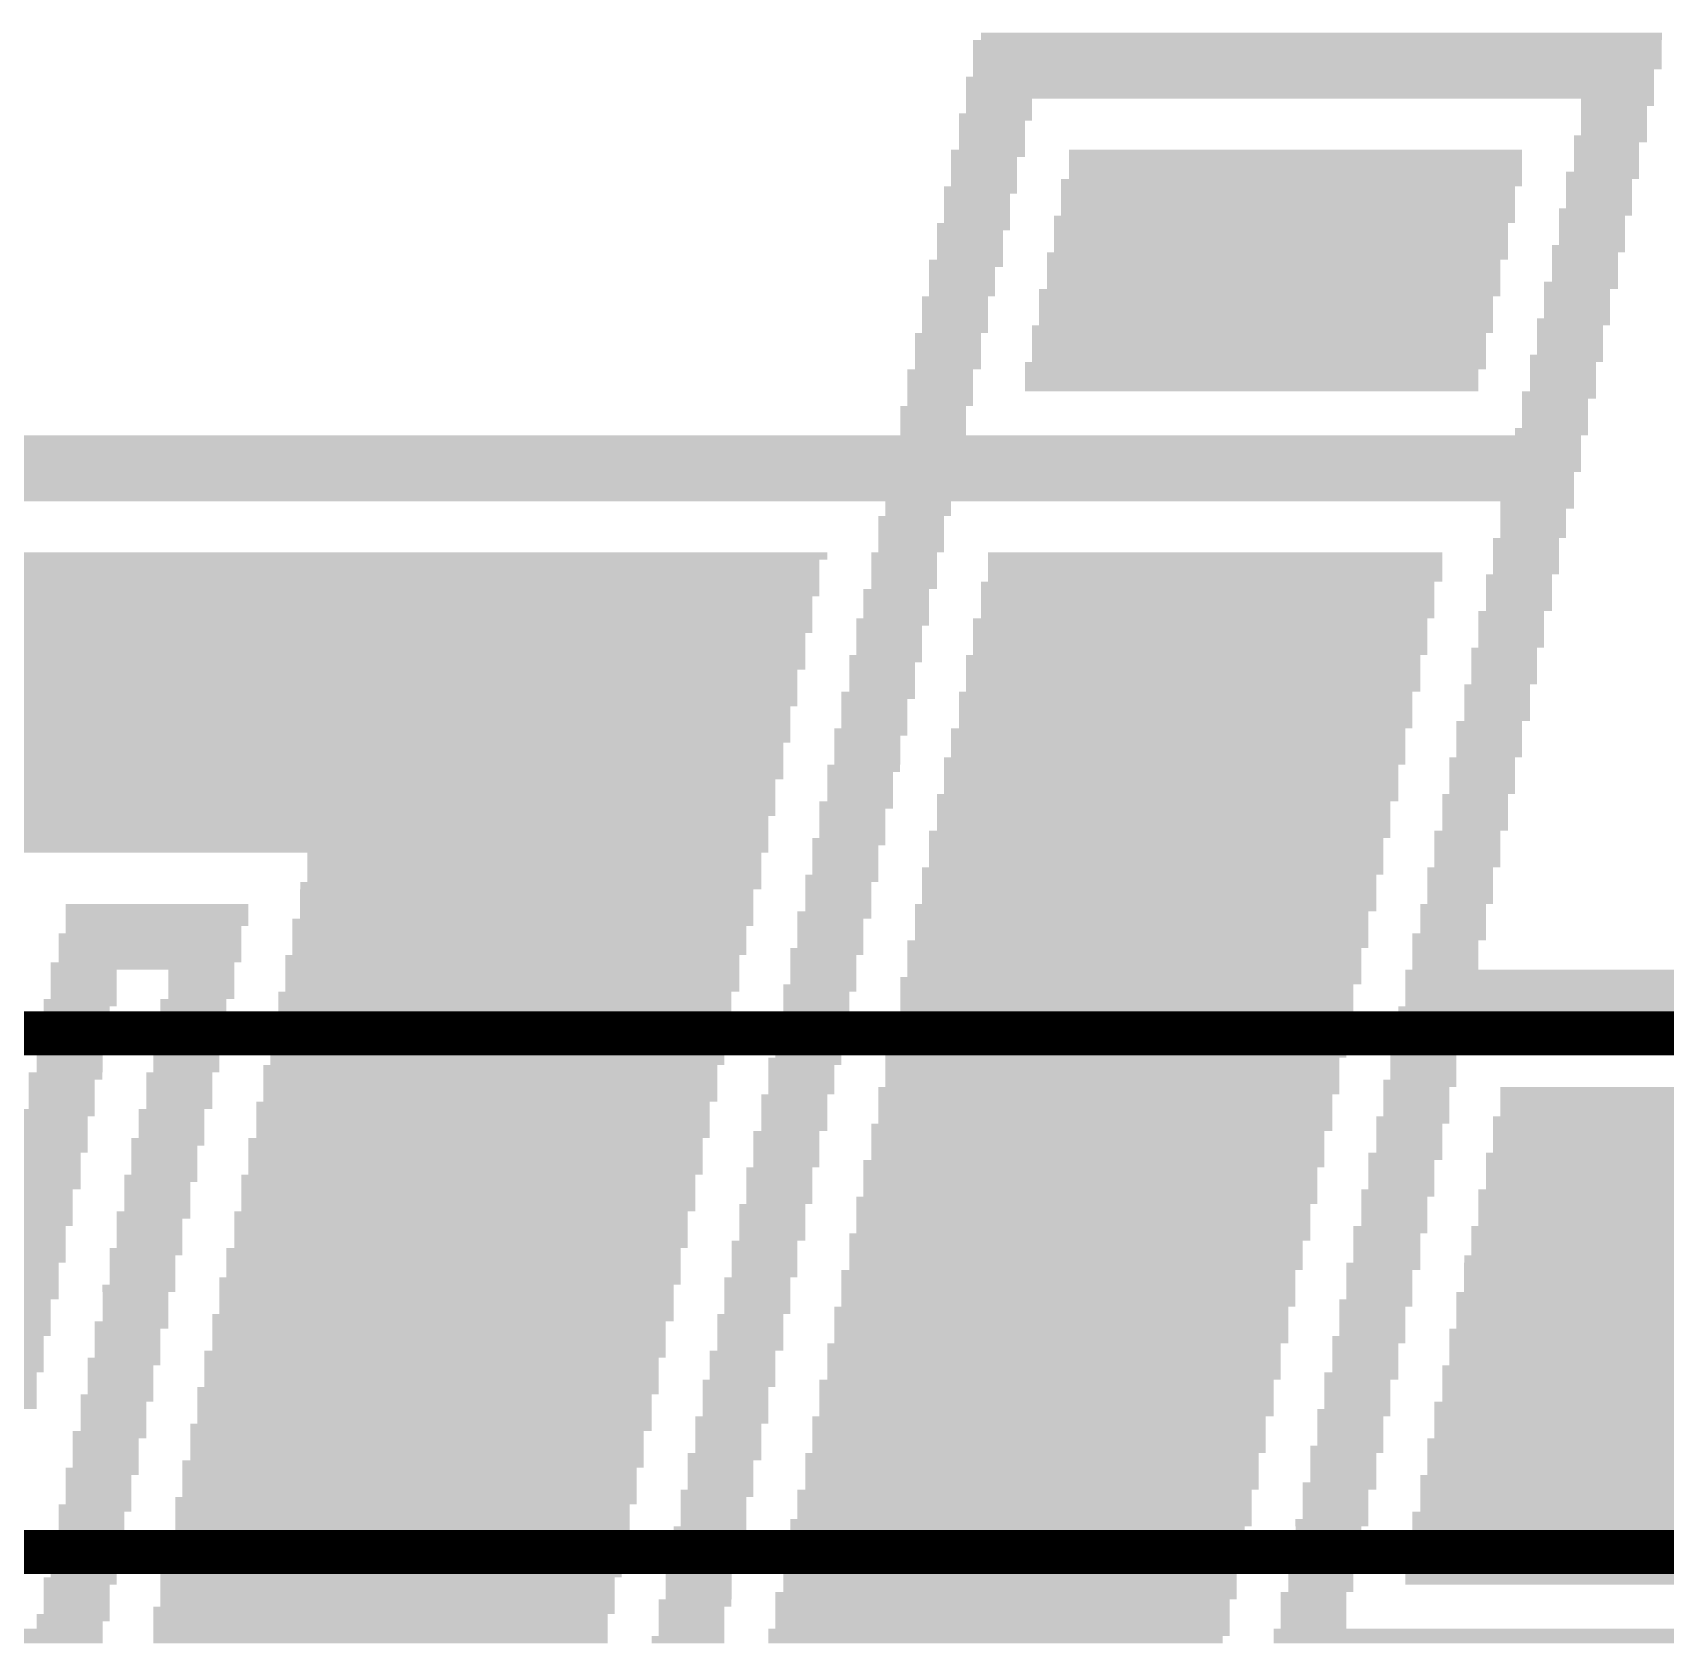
# Model space of a CAD drawing. Extents: x -59 to 59, y -28 to 22.
# Drawn here: x -36.935 to -32.215, y -23.548 to -18.891 of the extents above; entities that cross this region are included whole.
import ezdxf

# ---------------------------------------------------------------- set-up
doc = ezdxf.new("R2010")
doc.units = 0
doc.layers.add('200', color=132, linetype='CONTINUOUS')
doc.layers.add('22', color=6, linetype='CONTINUOUS')

# ---------------------------------------------------------------- blocks, each defined once
blk = doc.blocks.new('RECT')
blk.add_solid([(-0.5, -0.5), (0.5, -0.5), (-0.5, 0.5), (0.5, 0.5)])

msp = doc.modelspace()

# ---------------------------------------------------------------- linework, layer by layer
at = {"layer": '22', "const_width": 0.127}
for points in [[(-45.3975, -21.784), (-18.1975, -21.784)], [(-47.5575, -23.284), (-16.0375, -23.284)]]:
    msp.add_lwpolyline(points, dxfattribs=at)

# ---------------------------------------------------------------- block references
at = {"layer": '200'}
for p, xscale, yscale in [((-33.2207, -18.923), 1.9914, 0.0213), ((-33.2092, -18.9018), 1.9685, 0.0211), ((-33.2207, -18.9442), 1.9914, 0.0211), ((-33.2207, -18.9653), 1.9914, 0.0211), ((-33.2207, -18.9865), 1.9914, 0.0213), ((-33.2422, -19.0288), 1.9888, 0.0211), ((-33.2321, -19.0077), 1.9685, 0.0211), ((-33.2422, -19.05), 1.9888, 0.0213), ((-33.2422, -19.0712), 1.9888, 0.0211), ((-34.1414, -19.0923), 0.1905, 0.0211), ((-34.1414, -19.1135), 0.1905, 0.0213), ((-32.3533, -19.0923), 0.2108, 0.0211), ((-32.3634, -19.1135), 0.1905, 0.0213), ((-34.1516, -19.1347), 0.2108, 0.0211), ((-34.1617, -19.1558), 0.1905, 0.0211), ((-32.3634, -19.1347), 0.1905, 0.0211), ((-32.3634, -19.1558), 0.1905, 0.0211), ((-34.1617, -19.177), 0.1905, 0.0213), ((-34.1617, -19.1982), 0.1905, 0.0211), ((-34.1617, -19.2193), 0.1905, 0.0211), ((-32.3736, -19.1982), 0.2108, 0.0211), ((-32.385, -19.2193), 0.188, 0.0211), ((-32.3634, -19.177), 0.1905, 0.0213), ((-34.1732, -19.2405), 0.2134, 0.0213), ((-34.1846, -19.2617), 0.1905, 0.0211), ((-33.2842, -19.2405), 1.3106, 0.0213), ((-33.2842, -19.2617), 1.3106, 0.0211), ((-32.385, -19.2405), 0.188, 0.0213), ((-32.385, -19.2617), 0.188, 0.0211), ((-34.1846, -19.2828), 0.1905, 0.0211), ((-34.1846, -19.304), 0.1905, 0.0213), ((-33.2842, -19.2828), 1.3106, 0.0211), ((-33.2842, -19.304), 1.3106, 0.0213), ((-32.3964, -19.304), 0.2108, 0.0213), ((-32.385, -19.2828), 0.188, 0.0211), ((-34.1947, -19.3463), 0.2108, 0.0211), ((-34.1846, -19.3252), 0.1905, 0.0211), ((-33.2956, -19.3252), 1.3335, 0.0211), ((-33.3058, -19.3463), 1.3132, 0.0211), ((-32.4066, -19.3252), 0.1905, 0.0211), ((-32.4066, -19.3463), 0.1905, 0.0211), ((-34.2049, -19.3675), 0.1905, 0.0213), ((-34.2049, -19.3887), 0.1905, 0.0211), ((-34.2049, -19.4098), 0.1905, 0.0211), ((-33.3058, -19.3675), 1.3132, 0.0213), ((-33.3058, -19.3887), 1.3132, 0.0211), ((-33.3058, -19.4098), 1.3132, 0.0211), ((-32.4168, -19.4098), 0.2108, 0.0211), ((-32.4066, -19.3675), 0.1905, 0.0213), ((-32.4066, -19.3887), 0.1905, 0.0211), ((-34.2151, -19.4522), 0.2108, 0.0211), ((-34.2049, -19.431), 0.1905, 0.0213), ((-33.3261, -19.4522), 1.3132, 0.0211), ((-33.3159, -19.431), 1.3335, 0.0213), ((-32.4269, -19.431), 0.1905, 0.0213), ((-32.4269, -19.4522), 0.1905, 0.0211), ((-34.2252, -19.4733), 0.1905, 0.0211), ((-34.2252, -19.4945), 0.1905, 0.0213), ((-33.3261, -19.4733), 1.3132, 0.0211), ((-33.3261, -19.4945), 1.3132, 0.0213), ((-32.4269, -19.4733), 0.1905, 0.0211), ((-32.4269, -19.4945), 0.1905, 0.0213), ((-34.2252, -19.5157), 0.1905, 0.0211), ((-34.2252, -19.5368), 0.1905, 0.0211), ((-33.3362, -19.5368), 1.3335, 0.0211), ((-33.3261, -19.5157), 1.3132, 0.0211), ((-32.4371, -19.5157), 0.2108, 0.0211), ((-32.4472, -19.5368), 0.1905, 0.0211), ((-34.2367, -19.558), 0.2134, 0.0213), ((-34.2481, -19.5792), 0.1905, 0.0211), ((-34.2481, -19.6003), 0.1905, 0.0211), ((-33.3477, -19.558), 1.3106, 0.0213), ((-33.3477, -19.5792), 1.3106, 0.0211), ((-33.3477, -19.6003), 1.3106, 0.0211), ((-32.4472, -19.558), 0.1905, 0.0213), ((-32.4472, -19.5792), 0.1905, 0.0211), ((-32.4472, -19.6003), 0.1905, 0.0211), ((-34.2481, -19.6215), 0.1905, 0.0213), ((-34.2481, -19.6427), 0.1905, 0.0211), ((-33.3591, -19.6427), 1.3335, 0.0211), ((-33.3477, -19.6215), 1.3106, 0.0213), ((-32.4587, -19.6215), 0.2134, 0.0213), ((-32.4701, -19.6427), 0.1905, 0.0211), ((-34.2684, -19.6638), 0.1905, 0.0211), ((-34.2684, -19.685), 0.1905, 0.0213), ((-33.3693, -19.6638), 1.3132, 0.0211), ((-33.3693, -19.685), 1.3132, 0.0213), ((-32.4701, -19.6638), 0.1905, 0.0211), ((-32.4701, -19.685), 0.1905, 0.0213), ((-34.2684, -19.7062), 0.1905, 0.0211), ((-34.2684, -19.7273), 0.1905, 0.0211), ((-33.3693, -19.7062), 1.3132, 0.0211), ((-33.3693, -19.7273), 1.3132, 0.0211), ((-32.4802, -19.7273), 0.2108, 0.0211), ((-32.4701, -19.7062), 0.1905, 0.0211), ((-34.2887, -19.7697), 0.1905, 0.0211), ((-34.2684, -19.7485), 0.1905, 0.0213), ((-33.3896, -19.7697), 1.3132, 0.0211), ((-33.3794, -19.7485), 1.3335, 0.0213), ((-32.4904, -19.7485), 0.1905, 0.0213), ((-32.4904, -19.7697), 0.1905, 0.0211), ((-34.2887, -19.7908), 0.1905, 0.0211), ((-34.2887, -19.812), 0.1905, 0.0213), ((-34.2887, -19.8332), 0.1905, 0.0211), ((-33.3896, -19.7908), 1.3132, 0.0211), ((-33.3896, -19.812), 1.3132, 0.0213), ((-33.3896, -19.8332), 1.3132, 0.0211), ((-32.5006, -19.8332), 0.2108, 0.0211), ((-32.4904, -19.7908), 0.1905, 0.0211), ((-32.4904, -19.812), 0.1905, 0.0213), ((-34.3116, -19.8755), 0.1905, 0.0213), ((-34.2887, -19.8543), 0.1905, 0.0211), ((-33.3997, -19.8543), 1.3335, 0.0211), ((-33.4112, -19.8755), 1.3106, 0.0213), ((-32.5107, -19.8543), 0.1905, 0.0211), ((-32.5107, -19.8755), 0.1905, 0.0213), ((-34.3116, -19.8967), 0.1905, 0.0211), ((-34.3116, -19.9178), 0.1905, 0.0211), ((-33.4112, -19.8967), 1.3106, 0.0211), ((-33.4112, -19.9178), 1.3106, 0.0211), ((-32.5107, -19.8967), 0.1905, 0.0211), ((-32.5107, -19.9178), 0.1905, 0.0211), ((-34.3116, -19.939), 0.1905, 0.0213), ((-34.3116, -19.9602), 0.1905, 0.0211), ((-32.5222, -19.939), 0.2134, 0.0213), ((-32.5336, -19.9602), 0.1905, 0.0211), ((-34.3319, -19.9813), 0.1905, 0.0211), ((-34.3319, -20.0025), 0.1905, 0.0213), ((-34.3319, -20.0237), 0.1905, 0.0211), ((-32.5336, -19.9813), 0.1905, 0.0211), ((-32.5336, -20.0025), 0.1905, 0.0213), ((-32.5336, -20.0237), 0.1905, 0.0211), ((-35.0088, -20.066), 5.1003, 0.0213), ((-34.3319, -20.0448), 0.1905, 0.0211), ((-32.5438, -20.0448), 0.2108, 0.0211), ((-35.1257, -20.1083), 5.334, 0.0211), ((-35.0838, -20.0872), 5.2502, 0.0211), ((-35.179, -20.1507), 5.4407, 0.0211), ((-35.1574, -20.1295), 5.3975, 0.0213), ((-35.2527, -20.2142), 5.5474, 0.0211), ((-35.2311, -20.193), 5.5042, 0.0213), ((-35.2095, -20.1718), 5.461, 0.0211), ((-35.2628, -20.2353), 5.5677, 0.0211), ((-34.3751, -20.2565), 0.1905, 0.0213), ((-32.5857, -20.2565), 0.2134, 0.0213), ((-34.3954, -20.2988), 0.1905, 0.0211), ((-34.3751, -20.2777), 0.1905, 0.0211), ((-32.5971, -20.2777), 0.1905, 0.0211), ((-32.5971, -20.2988), 0.1905, 0.0211), ((-34.3954, -20.32), 0.1905, 0.0213), ((-34.3954, -20.3412), 0.1905, 0.0211), ((-32.5971, -20.32), 0.1905, 0.0213), ((-32.5971, -20.3412), 0.1905, 0.0211), ((-34.3954, -20.3623), 0.1905, 0.0211), ((-34.3954, -20.3835), 0.1905, 0.0213), ((-32.6174, -20.3623), 0.1905, 0.0211), ((-32.6174, -20.3835), 0.1905, 0.0213), ((-36.2052, -20.447), 3.0886, 0.0213), ((-36.1848, -20.4258), 3.048, 0.0211), ((-36.1302, -20.4047), 2.9845, 0.0211), ((-34.4157, -20.4047), 0.1905, 0.0211), ((-34.4157, -20.4258), 0.1905, 0.0211), ((-34.4157, -20.447), 0.1905, 0.0213), ((-33.5166, -20.4047), 1.3132, 0.0211), ((-33.5166, -20.4258), 1.3132, 0.0211), ((-33.5166, -20.447), 1.3132, 0.0213), ((-32.6174, -20.4047), 0.1905, 0.0211), ((-32.6174, -20.4258), 0.1905, 0.0211), ((-32.6174, -20.447), 0.1905, 0.0213), ((-36.2483, -20.4893), 3.175, 0.0211), ((-36.2268, -20.4682), 3.1318, 0.0211), ((-34.4157, -20.4682), 0.1905, 0.0211), ((-34.4157, -20.4893), 0.1905, 0.0211), ((-33.5382, -20.4893), 1.3106, 0.0211), ((-33.5166, -20.4682), 1.3132, 0.0211), ((-32.6377, -20.4682), 0.1905, 0.0211), ((-32.6377, -20.4893), 0.1905, 0.0211), ((-36.2903, -20.5317), 3.2182, 0.0211), ((-36.2687, -20.5105), 3.2156, 0.0213), ((-34.4386, -20.5105), 0.1905, 0.0213), ((-34.4386, -20.5317), 0.1905, 0.0211), ((-33.5382, -20.5105), 1.3106, 0.0213), ((-33.5382, -20.5317), 1.3106, 0.0211), ((-32.6377, -20.5105), 0.1905, 0.0213), ((-32.6377, -20.5317), 0.1905, 0.0211), ((-36.322, -20.574), 3.2817, 0.0213), ((-36.3106, -20.5528), 3.2588, 0.0211), ((-34.4386, -20.5528), 0.1905, 0.0211), ((-34.4386, -20.574), 0.1905, 0.0213), ((-33.5382, -20.5528), 1.3106, 0.0211), ((-33.5382, -20.574), 1.3106, 0.0213), ((-32.6606, -20.574), 0.1905, 0.0213), ((-32.6377, -20.5528), 0.1905, 0.0211), ((-36.3639, -20.6375), 3.3249, 0.0213), ((-36.3423, -20.6163), 3.3223, 0.0211), ((-36.3322, -20.5952), 3.302, 0.0211), ((-34.4488, -20.5952), 0.2108, 0.0211), ((-34.4589, -20.6163), 0.1905, 0.0211), ((-34.4589, -20.6375), 0.1905, 0.0213), ((-33.5598, -20.5952), 1.3132, 0.0211), ((-33.5598, -20.6163), 1.3132, 0.0211), ((-33.5598, -20.6375), 1.3132, 0.0213), ((-32.6606, -20.5952), 0.1905, 0.0211), ((-32.6606, -20.6163), 0.1905, 0.0211), ((-32.6606, -20.6375), 0.1905, 0.0213), ((-36.3842, -20.6798), 3.3655, 0.0211), ((-36.3741, -20.6587), 3.3452, 0.0211), ((-34.4589, -20.6587), 0.1905, 0.0211), ((-34.4589, -20.6798), 0.1905, 0.0211), ((-33.5598, -20.6587), 1.3132, 0.0211), ((-33.5598, -20.6798), 1.3132, 0.0211), ((-32.6809, -20.6798), 0.1905, 0.0211), ((-32.6606, -20.6587), 0.1905, 0.0211), ((-36.3957, -20.7222), 3.3884, 0.0211), ((-36.3842, -20.701), 3.3655, 0.0213), ((-34.4691, -20.701), 0.2108, 0.0213), ((-34.4792, -20.7222), 0.1905, 0.0211), ((-33.5801, -20.701), 1.3132, 0.0213), ((-33.5801, -20.7222), 1.3132, 0.0211), ((-32.6809, -20.701), 0.1905, 0.0213), ((-32.6809, -20.7222), 0.1905, 0.0211), ((-36.4173, -20.7433), 3.3858, 0.0211), ((-36.4173, -20.7645), 3.3858, 0.0213), ((-34.4792, -20.7433), 0.1905, 0.0211), ((-34.4792, -20.7645), 0.1905, 0.0213), ((-33.5801, -20.7433), 1.3132, 0.0211), ((-33.5801, -20.7645), 1.3132, 0.0213), ((-32.6809, -20.7433), 0.1905, 0.0211), ((-32.6809, -20.7645), 0.1905, 0.0213), ((-36.4388, -20.8068), 3.429, 0.0211), ((-36.4388, -20.828), 3.429, 0.0213), ((-36.4274, -20.7857), 3.4061, 0.0211), ((-34.4907, -20.8068), 0.2134, 0.0211), ((-34.5021, -20.828), 0.1905, 0.0213), ((-34.4792, -20.7857), 0.1905, 0.0211), ((-33.6017, -20.8068), 1.3106, 0.0211), ((-33.6017, -20.828), 1.3106, 0.0213), ((-33.5801, -20.7857), 1.3132, 0.0211), ((-32.7012, -20.7857), 0.1905, 0.0211), ((-32.7012, -20.8068), 0.1905, 0.0211), ((-32.7012, -20.828), 0.1905, 0.0213), ((-36.4592, -20.8492), 3.429, 0.0211), ((-36.4592, -20.8703), 3.429, 0.0211), ((-34.5021, -20.8492), 0.1905, 0.0211), ((-34.5021, -20.8703), 0.1905, 0.0211), ((-33.6017, -20.8492), 1.3106, 0.0211), ((-33.6017, -20.8703), 1.3106, 0.0211), ((-32.7012, -20.8492), 0.1905, 0.0211), ((-32.7012, -20.8703), 0.1905, 0.0211), ((-36.4693, -20.9127), 3.4493, 0.0211), ((-36.4592, -20.8915), 3.429, 0.0213), ((-34.5123, -20.9127), 0.2108, 0.0211), ((-34.5021, -20.8915), 0.1905, 0.0213), ((-33.6232, -20.9127), 1.3132, 0.0211), ((-33.6017, -20.8915), 1.3106, 0.0213), ((-32.7241, -20.8915), 0.1905, 0.0213), ((-32.7241, -20.9127), 0.1905, 0.0211), ((-36.4795, -20.955), 3.429, 0.0213), ((-36.4693, -20.9338), 3.4493, 0.0211), ((-34.5224, -20.9338), 0.1905, 0.0211), ((-34.5224, -20.955), 0.1905, 0.0213), ((-33.6232, -20.9338), 1.3132, 0.0211), ((-33.6232, -20.955), 1.3132, 0.0213), ((-32.7241, -20.9338), 0.1905, 0.0211), ((-32.7241, -20.955), 0.1905, 0.0213), ((-36.4909, -20.9762), 3.4519, 0.0211), ((-36.4909, -20.9973), 3.4519, 0.0211), ((-34.5224, -20.9762), 0.1905, 0.0211), ((-34.5224, -20.9973), 0.1905, 0.0211), ((-33.6334, -20.9973), 1.3335, 0.0211), ((-33.6232, -20.9762), 1.3132, 0.0211), ((-32.7444, -20.9973), 0.1905, 0.0211), ((-32.7241, -20.9762), 0.1905, 0.0211), ((-36.4909, -21.0185), 3.4519, 0.0213), ((-36.4909, -21.0397), 3.4519, 0.0211), ((-36.5023, -21.0608), 3.429, 0.0211), ((-34.5326, -21.0185), 0.2108, 0.0213), ((-34.5427, -21.0397), 0.1905, 0.0211), ((-34.5427, -21.0608), 0.1905, 0.0211), ((-33.6436, -21.0185), 1.3132, 0.0213), ((-33.6436, -21.0397), 1.3132, 0.0211), ((-33.6436, -21.0608), 1.3132, 0.0211), ((-32.7444, -21.0185), 0.1905, 0.0213), ((-32.7444, -21.0397), 0.1905, 0.0211), ((-32.7444, -21.0608), 0.1905, 0.0211), ((-36.5125, -21.082), 3.4493, 0.0213), ((-36.5125, -21.1032), 3.4493, 0.0211), ((-34.5427, -21.082), 0.1905, 0.0213), ((-34.5427, -21.1032), 0.1905, 0.0211), ((-33.6537, -21.1032), 1.3335, 0.0211), ((-33.6436, -21.082), 1.3132, 0.0213), ((-32.7647, -21.1032), 0.1905, 0.0211), ((-32.7444, -21.082), 0.1905, 0.0213), ((-36.5125, -21.1243), 3.4493, 0.0211), ((-36.5125, -21.1455), 3.4493, 0.0213), ((-34.5542, -21.1243), 0.2134, 0.0211), ((-34.5656, -21.1455), 0.1905, 0.0213), ((-33.6652, -21.1243), 1.3106, 0.0211), ((-33.6652, -21.1455), 1.3106, 0.0213), ((-32.7647, -21.1243), 0.1905, 0.0211), ((-32.7647, -21.1455), 0.1905, 0.0213), ((-36.5328, -21.1878), 3.4493, 0.0211), ((-36.5227, -21.1667), 3.429, 0.0211), ((-34.5656, -21.1667), 0.1905, 0.0211), ((-34.5656, -21.1878), 0.1905, 0.0211), ((-33.6652, -21.1667), 1.3106, 0.0211), ((-33.6652, -21.1878), 1.3106, 0.0211), ((-32.7647, -21.1667), 0.1905, 0.0211), ((-32.7647, -21.1878), 0.1905, 0.0211), ((-36.5328, -21.209), 3.4493, 0.0213), ((-36.5328, -21.2302), 3.4493, 0.0211), ((-36.5328, -21.2513), 3.4493, 0.0211), ((-34.5859, -21.2513), 0.1905, 0.0211), ((-34.5757, -21.2302), 0.2108, 0.0211), ((-34.5656, -21.209), 0.1905, 0.0213), ((-33.6766, -21.209), 1.3335, 0.0213), ((-33.6868, -21.2302), 1.3132, 0.0211), ((-33.6868, -21.2513), 1.3132, 0.0211), ((-32.7876, -21.209), 0.1905, 0.0213), ((-32.7876, -21.2302), 0.1905, 0.0211), ((-32.7876, -21.2513), 0.1905, 0.0211), ((-35.4851, -21.2725), 1.3132, 0.0213), ((-35.4851, -21.2937), 1.3132, 0.0211), ((-34.5859, -21.2725), 0.1905, 0.0213), ((-34.5859, -21.2937), 0.1905, 0.0211), ((-33.6868, -21.2725), 1.3132, 0.0213), ((-33.6868, -21.2937), 1.3132, 0.0211), ((-32.7876, -21.2725), 0.1905, 0.0213), ((-32.7876, -21.2937), 0.1905, 0.0211), ((-35.4851, -21.3148), 1.3132, 0.0211), ((-35.4851, -21.336), 1.3132, 0.0213), ((-34.5961, -21.336), 0.2108, 0.0213), ((-34.5859, -21.3148), 0.1905, 0.0211), ((-33.7071, -21.336), 1.3132, 0.0213), ((-33.6969, -21.3148), 1.3335, 0.0211), ((-32.8079, -21.3148), 0.1905, 0.0211), ((-32.8079, -21.336), 0.1905, 0.0213), ((-35.5067, -21.3783), 1.3106, 0.0211), ((-35.4952, -21.3572), 1.3335, 0.0211), ((-34.6062, -21.3572), 0.1905, 0.0211), ((-34.6062, -21.3783), 0.1905, 0.0211), ((-33.7071, -21.3572), 1.3132, 0.0211), ((-33.7071, -21.3783), 1.3132, 0.0211), ((-32.8079, -21.3572), 0.1905, 0.0211), ((-32.8079, -21.3783), 0.1905, 0.0211), ((-36.576, -21.4207), 0.5283, 0.0211), ((-36.576, -21.4418), 0.5283, 0.0211), ((-35.5067, -21.3995), 1.3106, 0.0213), ((-35.5067, -21.4207), 1.3106, 0.0211), ((-35.5067, -21.4418), 1.3106, 0.0211), ((-34.6177, -21.4418), 0.2134, 0.0211), ((-34.6062, -21.3995), 0.1905, 0.0213), ((-34.6062, -21.4207), 0.1905, 0.0211), ((-33.7287, -21.4418), 1.3106, 0.0211), ((-33.7172, -21.4207), 1.3335, 0.0211), ((-33.7071, -21.3995), 1.3132, 0.0213), ((-32.8282, -21.4207), 0.1905, 0.0211), ((-32.8282, -21.4418), 0.1905, 0.0211), ((-32.8079, -21.3995), 0.1905, 0.0213), ((-36.576, -21.463), 0.5283, 0.0213), ((-36.5862, -21.4842), 0.508, 0.0211), ((-35.5181, -21.463), 1.3335, 0.0213), ((-35.5282, -21.4842), 1.3132, 0.0211), ((-34.6291, -21.463), 0.1905, 0.0213), ((-34.6291, -21.4842), 0.1905, 0.0211), ((-33.7287, -21.463), 1.3106, 0.0213), ((-33.7287, -21.4842), 1.3106, 0.0211), ((-32.8282, -21.463), 0.1905, 0.0213), ((-32.8282, -21.4842), 0.1905, 0.0211), ((-36.5963, -21.5053), 0.5283, 0.0211), ((-36.5963, -21.5265), 0.5283, 0.0213), ((-35.5282, -21.5053), 1.3132, 0.0211), ((-35.5282, -21.5265), 1.3132, 0.0213), ((-34.6291, -21.5053), 0.1905, 0.0211), ((-34.6291, -21.5265), 0.1905, 0.0213), ((-33.7401, -21.5265), 1.3335, 0.0213), ((-33.7287, -21.5053), 1.3106, 0.0211), ((-32.8397, -21.5053), 0.2134, 0.0211), ((-32.8511, -21.5265), 0.1905, 0.0213), ((-36.5963, -21.5477), 0.5283, 0.0211), ((-36.5963, -21.5688), 0.5283, 0.0211), ((-35.5486, -21.5688), 1.3132, 0.0211), ((-35.5282, -21.5477), 1.3132, 0.0211), ((-34.6393, -21.5477), 0.2108, 0.0211), ((-34.6494, -21.5688), 0.1905, 0.0211), ((-33.7503, -21.5477), 1.3132, 0.0211), ((-33.7503, -21.5688), 1.3132, 0.0211), ((-32.8511, -21.5477), 0.1905, 0.0211), ((-32.8511, -21.5688), 0.1905, 0.0211), ((-36.6179, -21.59), 0.5309, 0.0213), ((-36.7881, -21.6112), 0.1905, 0.0211), ((-36.4477, -21.6112), 0.1905, 0.0211), ((-35.5486, -21.59), 1.3132, 0.0213), ((-35.5486, -21.6112), 1.3132, 0.0211), ((-34.6494, -21.59), 0.1905, 0.0213), ((-34.6494, -21.6112), 0.1905, 0.0211), ((-33.7503, -21.59), 1.3132, 0.0213), ((-33.7503, -21.6112), 1.3132, 0.0211), ((-31.9723, -21.6112), 1.9888, 0.0211), ((-32.8511, -21.59), 0.1905, 0.0213), ((-36.7881, -21.6323), 0.1905, 0.0211), ((-36.7881, -21.6535), 0.1905, 0.0213), ((-36.7881, -21.6747), 0.1905, 0.0211), ((-36.4477, -21.6323), 0.1905, 0.0211), ((-36.4477, -21.6535), 0.1905, 0.0213), ((-36.4477, -21.6747), 0.1905, 0.0211), ((-35.5702, -21.6747), 1.3106, 0.0211), ((-35.5486, -21.6323), 1.3132, 0.0211), ((-35.5486, -21.6535), 1.3132, 0.0213), ((-34.6596, -21.6535), 0.2108, 0.0213), ((-34.6697, -21.6747), 0.1905, 0.0211), ((-34.6494, -21.6323), 0.1905, 0.0211), ((-33.7604, -21.6323), 1.3335, 0.0211), ((-33.7718, -21.6535), 1.3106, 0.0213), ((-33.7718, -21.6747), 1.3106, 0.0211), ((-31.9723, -21.6323), 1.9888, 0.0211), ((-31.9723, -21.6535), 1.9888, 0.0213), ((-31.9723, -21.6747), 1.9888, 0.0211), ((-36.7983, -21.6958), 0.2108, 0.0211), ((-36.8084, -21.717), 0.1905, 0.0213), ((-36.4706, -21.6958), 0.1905, 0.0211), ((-36.4706, -21.717), 0.1905, 0.0213), ((-35.5702, -21.6958), 1.3106, 0.0211), ((-35.5702, -21.717), 1.3106, 0.0213), ((-34.6697, -21.6958), 0.1905, 0.0211), ((-34.6697, -21.717), 0.1905, 0.0213), ((-33.7718, -21.6958), 1.3106, 0.0211), ((-33.7718, -21.717), 1.3106, 0.0213), ((-31.9926, -21.717), 1.9888, 0.0213), ((-31.9723, -21.6958), 1.9888, 0.0211), ((-36.8084, -21.7382), 0.1905, 0.0211), ((-36.8084, -21.7593), 0.1905, 0.0211), ((-36.4706, -21.7382), 0.1905, 0.0211), ((-36.4706, -21.7593), 0.1905, 0.0211), ((-35.5702, -21.7382), 1.3106, 0.0211), ((-35.5702, -21.7593), 1.3106, 0.0211), ((-34.6812, -21.7593), 0.2134, 0.0211), ((-34.6697, -21.7382), 0.1905, 0.0211), ((-33.782, -21.7382), 1.331, 0.0211), ((-33.7922, -21.7593), 1.3106, 0.0211), ((-31.9926, -21.7382), 1.9888, 0.0211), ((-31.9926, -21.7593), 1.9888, 0.0211), ((-36.8186, -21.8017), 0.2108, 0.0211), ((-36.8084, -21.7805), 0.1905, 0.0213), ((-36.4909, -21.8017), 0.1905, 0.0211), ((-36.4706, -21.7805), 0.1905, 0.0213), ((-35.5918, -21.7805), 1.3132, 0.0213), ((-35.5918, -21.8017), 1.3132, 0.0211), ((-34.6926, -21.7805), 0.1905, 0.0213), ((-34.6926, -21.8017), 0.1905, 0.0211), ((-33.7922, -21.7805), 1.3106, 0.0213), ((-33.7922, -21.8017), 1.3106, 0.0211), ((-31.9926, -21.7805), 1.9888, 0.0213), ((-32.8917, -21.8017), 0.1905, 0.0211), ((-36.8287, -21.8228), 0.1905, 0.0211), ((-36.8287, -21.844), 0.1905, 0.0213), ((-36.8287, -21.8652), 0.1905, 0.0211), ((-36.4909, -21.8228), 0.1905, 0.0211), ((-36.4909, -21.844), 0.1905, 0.0213), ((-36.4909, -21.8652), 0.1905, 0.0211), ((-35.5918, -21.8228), 1.3132, 0.0211), ((-35.5918, -21.844), 1.3132, 0.0213), ((-35.5918, -21.8652), 1.3132, 0.0211), ((-34.7028, -21.8652), 0.2108, 0.0211), ((-34.6926, -21.8228), 0.1905, 0.0211), ((-34.6926, -21.844), 0.1905, 0.0213), ((-33.8036, -21.844), 1.3335, 0.0213), ((-33.8137, -21.8652), 1.3132, 0.0211), ((-33.7922, -21.8228), 1.3106, 0.0211), ((-32.9032, -21.8228), 0.2134, 0.0211), ((-32.9146, -21.844), 0.1905, 0.0213), ((-32.9146, -21.8652), 0.1905, 0.0211), ((-36.8402, -21.9075), 0.2134, 0.0213), ((-36.8287, -21.8863), 0.1905, 0.0211), ((-36.5112, -21.9075), 0.1905, 0.0213), ((-36.4909, -21.8863), 0.1905, 0.0211), ((-35.6121, -21.8863), 1.3132, 0.0211), ((-35.6121, -21.9075), 1.3132, 0.0213), ((-34.7129, -21.8863), 0.1905, 0.0211), ((-34.7129, -21.9075), 0.1905, 0.0213), ((-33.8137, -21.8863), 1.3132, 0.0211), ((-33.8137, -21.9075), 1.3132, 0.0213), ((-32.9146, -21.8863), 0.1905, 0.0211), ((-32.9146, -21.9075), 0.1905, 0.0213), ((-36.8516, -21.9287), 0.1905, 0.0211), ((-36.8516, -21.9498), 0.1905, 0.0211), ((-36.5112, -21.9287), 0.1905, 0.0211), ((-36.5112, -21.9498), 0.1905, 0.0211), ((-35.6121, -21.9287), 1.3132, 0.0211), ((-35.6121, -21.9498), 1.3132, 0.0211), ((-34.7129, -21.9287), 0.1905, 0.0211), ((-34.7129, -21.9498), 0.1905, 0.0211), ((-33.8239, -21.9498), 1.3335, 0.0211), ((-33.8137, -21.9287), 1.3132, 0.0211), ((-32.9248, -21.9287), 0.2108, 0.0211), ((-32.9349, -21.9498), 0.1905, 0.0211), ((-32.0358, -21.9498), 1.3132, 0.0211), ((-36.8516, -21.971), 0.1905, 0.0213), ((-36.8516, -21.9922), 0.1905, 0.0211), ((-36.5112, -21.971), 0.1905, 0.0213), ((-36.5112, -21.9922), 0.1905, 0.0211), ((-35.6337, -21.9922), 1.3106, 0.0211), ((-35.6121, -21.971), 1.3132, 0.0213), ((-34.7332, -21.971), 0.1905, 0.0213), ((-34.7332, -21.9922), 0.1905, 0.0211), ((-33.8341, -21.971), 1.3132, 0.0213), ((-33.8341, -21.9922), 1.3132, 0.0211), ((-32.9349, -21.971), 0.1905, 0.0213), ((-32.9349, -21.9922), 0.1905, 0.0211), ((-32.0358, -21.971), 1.3132, 0.0213), ((-32.0358, -21.9922), 1.3132, 0.0211), ((-36.8618, -22.0133), 0.2108, 0.0211), ((-36.8719, -22.0345), 0.1905, 0.0213), ((-36.8719, -22.0557), 0.1905, 0.0211), ((-36.5341, -22.0133), 0.1905, 0.0211), ((-36.5341, -22.0345), 0.1905, 0.0213), ((-36.5341, -22.0557), 0.1905, 0.0211), ((-35.6337, -22.0133), 1.3106, 0.0211), ((-35.6337, -22.0345), 1.3106, 0.0213), ((-35.6337, -22.0557), 1.3106, 0.0211), ((-34.7332, -22.0133), 0.1905, 0.0211), ((-34.7332, -22.0345), 0.1905, 0.0213), ((-34.7332, -22.0557), 0.1905, 0.0211), ((-33.8442, -22.0557), 1.3335, 0.0211), ((-33.8341, -22.0133), 1.3132, 0.0211), ((-33.8341, -22.0345), 1.3132, 0.0213), ((-32.9451, -22.0345), 0.2108, 0.0213), ((-32.9552, -22.0557), 0.1905, 0.0211), ((-32.9349, -22.0133), 0.1905, 0.0211), ((-32.0561, -22.0345), 1.3132, 0.0213), ((-32.0561, -22.0557), 1.3132, 0.0211), ((-32.0358, -22.0133), 1.3132, 0.0211), ((-36.8719, -22.0768), 0.1905, 0.0211), ((-36.8719, -22.098), 0.1905, 0.0213), ((-36.5443, -22.098), 0.2108, 0.0213), ((-36.5341, -22.0768), 0.1905, 0.0211), ((-35.6553, -22.098), 1.3132, 0.0213), ((-35.6337, -22.0768), 1.3106, 0.0211), ((-34.7561, -22.0768), 0.1905, 0.0211), ((-34.7561, -22.098), 0.1905, 0.0213), ((-33.8557, -22.0768), 1.3106, 0.0211), ((-33.8557, -22.098), 1.3106, 0.0213), ((-32.9552, -22.0768), 0.1905, 0.0211), ((-32.9552, -22.098), 0.1905, 0.0213), ((-32.0561, -22.0768), 1.3132, 0.0211), ((-32.0561, -22.098), 1.3132, 0.0213), ((-36.8821, -22.1192), 0.2108, 0.0211), ((-36.8922, -22.1403), 0.1905, 0.0211), ((-36.5544, -22.1192), 0.1905, 0.0211), ((-36.5544, -22.1403), 0.1905, 0.0211), ((-35.6553, -22.1192), 1.3132, 0.0211), ((-35.6553, -22.1403), 1.3132, 0.0211), ((-34.7561, -22.1192), 0.1905, 0.0211), ((-34.7561, -22.1403), 0.1905, 0.0211), ((-33.8557, -22.1192), 1.3106, 0.0211), ((-33.8557, -22.1403), 1.3106, 0.0211), ((-32.9667, -22.1403), 0.2134, 0.0211), ((-32.9552, -22.1192), 0.1905, 0.0211), ((-32.0777, -22.1403), 1.3106, 0.0211), ((-32.0561, -22.1192), 1.3132, 0.0211), ((-36.8922, -22.1615), 0.1905, 0.0213), ((-36.8922, -22.1827), 0.1905, 0.0211), ((-36.5544, -22.1615), 0.1905, 0.0213), ((-36.5544, -22.1827), 0.1905, 0.0211), ((-35.6553, -22.1615), 1.3132, 0.0213), ((-35.6553, -22.1827), 1.3132, 0.0211), ((-34.7764, -22.1827), 0.1905, 0.0211), ((-34.7561, -22.1615), 0.1905, 0.0213), ((-33.8671, -22.1615), 1.3335, 0.0213), ((-33.8773, -22.1827), 1.3132, 0.0211), ((-32.9781, -22.1615), 0.1905, 0.0213), ((-32.9781, -22.1827), 0.1905, 0.0211), ((-32.0777, -22.1615), 1.3106, 0.0213), ((-32.0777, -22.1827), 1.3106, 0.0211), ((-36.9037, -22.225), 0.2134, 0.0213), ((-36.8922, -22.2038), 0.1905, 0.0211), ((-36.5646, -22.2038), 0.2108, 0.0211), ((-36.5747, -22.225), 0.1905, 0.0213), ((-35.6756, -22.2038), 1.3132, 0.0211), ((-35.6756, -22.225), 1.3132, 0.0213), ((-34.7764, -22.2038), 0.1905, 0.0211), ((-34.7764, -22.225), 0.1905, 0.0213), ((-33.8773, -22.2038), 1.3132, 0.0211), ((-33.8773, -22.225), 1.3132, 0.0213), ((-32.9781, -22.2038), 0.1905, 0.0211), ((-32.9781, -22.225), 0.1905, 0.0213), ((-32.0777, -22.2038), 1.3106, 0.0211), ((-32.0777, -22.225), 1.3106, 0.0213), ((-36.9151, -22.2462), 0.1905, 0.0211), ((-36.9151, -22.2673), 0.1905, 0.0211), ((-36.9151, -22.2885), 0.1905, 0.0213), ((-36.5747, -22.2462), 0.1905, 0.0211), ((-36.5747, -22.2673), 0.1905, 0.0211), ((-36.5747, -22.2885), 0.1905, 0.0213), ((-35.6756, -22.2462), 1.3132, 0.0211), ((-35.6756, -22.2673), 1.3132, 0.0211), ((-35.6756, -22.2885), 1.3132, 0.0213), ((-34.7967, -22.2885), 0.1905, 0.0213), ((-34.7764, -22.2462), 0.1905, 0.0211), ((-34.7764, -22.2673), 0.1905, 0.0211), ((-33.8976, -22.2885), 1.3132, 0.0213), ((-33.8874, -22.2673), 1.3335, 0.0211), ((-33.8773, -22.2462), 1.3132, 0.0211), ((-32.9883, -22.2462), 0.2108, 0.0211), ((-32.9984, -22.2673), 0.1905, 0.0211), ((-32.9984, -22.2885), 0.1905, 0.0213), ((-32.0993, -22.2462), 1.3132, 0.0211), ((-32.0993, -22.2673), 1.3132, 0.0211), ((-32.0993, -22.2885), 1.3132, 0.0213), ((-36.9252, -22.3308), 0.2108, 0.0211), ((-36.9151, -22.3097), 0.1905, 0.0211), ((-36.5862, -22.3097), 0.2134, 0.0211), ((-36.5976, -22.3308), 0.1905, 0.0211), ((-35.6972, -22.3097), 1.3106, 0.0211), ((-35.6972, -22.3308), 1.3106, 0.0211), ((-34.7967, -22.3097), 0.1905, 0.0211), ((-34.7967, -22.3308), 0.1905, 0.0211), ((-33.8976, -22.3097), 1.3132, 0.0211), ((-33.8976, -22.3308), 1.3132, 0.0211), ((-32.9984, -22.3097), 0.1905, 0.0211), ((-32.9984, -22.3308), 0.1905, 0.0211), ((-32.0993, -22.3097), 1.3132, 0.0211), ((-32.0993, -22.3308), 1.3132, 0.0211), ((-36.9354, -22.352), 0.1905, 0.0213), ((-36.9354, -22.3732), 0.1905, 0.0211), ((-36.5976, -22.352), 0.1905, 0.0213), ((-36.5976, -22.3732), 0.1905, 0.0211), ((-35.6972, -22.352), 1.3106, 0.0213), ((-35.6972, -22.3732), 1.3106, 0.0211), ((-34.7967, -22.352), 0.1905, 0.0213), ((-34.7967, -22.3732), 0.1905, 0.0211), ((-33.9077, -22.3732), 1.3335, 0.0211), ((-33.8976, -22.352), 1.3132, 0.0213), ((-33.0098, -22.352), 0.2134, 0.0213), ((-33.02, -22.3732), 0.193, 0.0211), ((-32.1196, -22.352), 1.3132, 0.0213), ((-32.1196, -22.3732), 1.3132, 0.0211), ((-36.9354, -22.3943), 0.1905, 0.0211), ((-36.9354, -22.4155), 0.1905, 0.0213), ((-36.6078, -22.4155), 0.2108, 0.0213), ((-36.5976, -22.3943), 0.1905, 0.0211), ((-35.7188, -22.4155), 1.3132, 0.0213), ((-35.6972, -22.3943), 1.3106, 0.0211), ((-34.8196, -22.3943), 0.1905, 0.0211), ((-34.8196, -22.4155), 0.1905, 0.0213), ((-33.9192, -22.3943), 1.3106, 0.0211), ((-33.9192, -22.4155), 1.3106, 0.0213), ((-33.02, -22.3943), 0.193, 0.0211), ((-33.02, -22.4155), 0.193, 0.0213), ((-32.1196, -22.3943), 1.3132, 0.0211), ((-32.1196, -22.4155), 1.3132, 0.0213), ((-36.9456, -22.4367), 0.2108, 0.0211), ((-36.9557, -22.4578), 0.1905, 0.0211), ((-36.9557, -22.479), 0.1905, 0.0213), ((-36.6179, -22.4367), 0.1905, 0.0211), ((-36.6179, -22.4578), 0.1905, 0.0211), ((-36.6179, -22.479), 0.1905, 0.0213), ((-35.7188, -22.4367), 1.3132, 0.0211), ((-35.7188, -22.4578), 1.3132, 0.0211), ((-35.7188, -22.479), 1.3132, 0.0213), ((-34.8196, -22.4367), 0.1905, 0.0211), ((-34.8196, -22.4578), 0.1905, 0.0211), ((-34.8196, -22.479), 0.1905, 0.0213), ((-33.9408, -22.479), 1.3132, 0.0213), ((-33.9192, -22.4367), 1.3106, 0.0211), ((-33.9192, -22.4578), 1.3106, 0.0211), ((-33.0302, -22.4578), 0.2134, 0.0211), ((-33.0416, -22.479), 0.1905, 0.0213), ((-33.02, -22.4367), 0.193, 0.0211), ((-32.1297, -22.4367), 1.3335, 0.0211), ((-32.1412, -22.4578), 1.3106, 0.0211), ((-32.1412, -22.479), 1.3106, 0.0213), ((-36.9557, -22.5002), 0.1905, 0.0211), ((-36.9557, -22.5213), 0.1905, 0.0211), ((-36.6281, -22.5213), 0.2108, 0.0211), ((-36.6179, -22.5002), 0.1905, 0.0211), ((-35.7289, -22.5002), 1.3335, 0.0211), ((-35.7391, -22.5213), 1.3132, 0.0211), ((-34.8399, -22.5002), 0.1905, 0.0211), ((-34.8399, -22.5213), 0.1905, 0.0211), ((-33.9408, -22.5002), 1.3132, 0.0211), ((-33.9408, -22.5213), 1.3132, 0.0211), ((-33.0416, -22.5002), 0.1905, 0.0211), ((-33.0416, -22.5213), 0.1905, 0.0211), ((-32.1412, -22.5002), 1.3106, 0.0211), ((-32.1412, -22.5213), 1.3106, 0.0211), ((-36.9672, -22.5425), 0.2134, 0.0213), ((-36.9786, -22.5637), 0.1905, 0.0211), ((-36.6382, -22.5425), 0.1905, 0.0213), ((-36.6382, -22.5637), 0.1905, 0.0211), ((-35.7391, -22.5425), 1.3132, 0.0213), ((-35.7391, -22.5637), 1.3132, 0.0211), ((-34.8399, -22.5425), 0.1905, 0.0213), ((-34.8399, -22.5637), 0.1905, 0.0211), ((-33.9408, -22.5425), 1.3132, 0.0213), ((-33.9408, -22.5637), 1.3132, 0.0211), ((-33.0517, -22.5637), 0.2108, 0.0211), ((-33.0416, -22.5425), 0.1905, 0.0213), ((-32.1526, -22.5425), 1.3335, 0.0213), ((-32.1628, -22.5637), 1.3132, 0.0211), ((-36.9786, -22.5848), 0.1905, 0.0211), ((-36.9786, -22.606), 0.1905, 0.0213), ((-36.6382, -22.5848), 0.1905, 0.0211), ((-36.6382, -22.606), 0.1905, 0.0213), ((-35.7492, -22.606), 1.3335, 0.0213), ((-35.7391, -22.5848), 1.3132, 0.0211), ((-34.8602, -22.606), 0.1905, 0.0213), ((-34.8399, -22.5848), 0.1905, 0.0211), ((-33.9611, -22.5848), 1.3132, 0.0211), ((-33.9611, -22.606), 1.3132, 0.0213), ((-33.0619, -22.5848), 0.1905, 0.0211), ((-33.0619, -22.606), 0.1905, 0.0213), ((-32.1628, -22.5848), 1.3132, 0.0211), ((-32.1628, -22.606), 1.3132, 0.0213), ((-36.9888, -22.6483), 0.2108, 0.0211), ((-36.9989, -22.6695), 0.1905, 0.0213), ((-36.9786, -22.6272), 0.1905, 0.0211), ((-36.6497, -22.6272), 0.2134, 0.0211), ((-36.6611, -22.6483), 0.1905, 0.0211), ((-36.6611, -22.6695), 0.1905, 0.0213), ((-35.7607, -22.6272), 1.3106, 0.0211), ((-35.7607, -22.6483), 1.3106, 0.0211), ((-35.7607, -22.6695), 1.3106, 0.0213), ((-34.8602, -22.6272), 0.1905, 0.0211), ((-34.8602, -22.6483), 0.1905, 0.0211), ((-34.8602, -22.6695), 0.1905, 0.0213), ((-33.9611, -22.6272), 1.3132, 0.0211), ((-33.9611, -22.6483), 1.3132, 0.0211), ((-33.9611, -22.6695), 1.3132, 0.0213), ((-33.0721, -22.6695), 0.2108, 0.0213), ((-33.0619, -22.6272), 0.1905, 0.0211), ((-33.0619, -22.6483), 0.1905, 0.0211), ((-32.1729, -22.6483), 1.3335, 0.0211), ((-32.1843, -22.6695), 1.3106, 0.0213), ((-32.1628, -22.6272), 1.3132, 0.0211), ((-36.9989, -22.6907), 0.1905, 0.0211), ((-36.9989, -22.7118), 0.1905, 0.0211), ((-36.6611, -22.6907), 0.1905, 0.0211), ((-36.6611, -22.7118), 0.1905, 0.0211), ((-35.7721, -22.7118), 1.3335, 0.0211), ((-35.7607, -22.6907), 1.3106, 0.0211), ((-34.8831, -22.7118), 0.1905, 0.0211), ((-34.8602, -22.6907), 0.1905, 0.0211), ((-33.9827, -22.6907), 1.3106, 0.0211), ((-33.9827, -22.7118), 1.3106, 0.0211), ((-33.0822, -22.6907), 0.1905, 0.0211), ((-33.0822, -22.7118), 0.1905, 0.0211), ((-32.1843, -22.6907), 1.3106, 0.0211), ((-32.1843, -22.7118), 1.3106, 0.0211), ((-37.0091, -22.7542), 0.2108, 0.0211), ((-36.9989, -22.733), 0.1905, 0.0213), ((-36.6713, -22.733), 0.2108, 0.0213), ((-36.6814, -22.7542), 0.1905, 0.0211), ((-35.7823, -22.733), 1.3132, 0.0213), ((-35.7823, -22.7542), 1.3132, 0.0211), ((-34.8831, -22.733), 0.1905, 0.0213), ((-34.8831, -22.7542), 0.1905, 0.0211), ((-33.9827, -22.733), 1.3106, 0.0213), ((-33.9827, -22.7542), 1.3106, 0.0211), ((-33.0822, -22.733), 0.1905, 0.0213), ((-33.0822, -22.7542), 0.1905, 0.0211), ((-32.1945, -22.7542), 1.331, 0.0211), ((-32.1843, -22.733), 1.3106, 0.0213), ((-37.0192, -22.7753), 0.1905, 0.0211), ((-37.0192, -22.7965), 0.1905, 0.0213), ((-36.6814, -22.7753), 0.1905, 0.0211), ((-36.6814, -22.7965), 0.1905, 0.0213), ((-35.7823, -22.7753), 1.3132, 0.0211), ((-35.7823, -22.7965), 1.3132, 0.0213), ((-34.8933, -22.7965), 0.2108, 0.0213), ((-34.8831, -22.7753), 0.1905, 0.0211), ((-34.0042, -22.7965), 1.3132, 0.0213), ((-33.9827, -22.7753), 1.3106, 0.0211), ((-33.0937, -22.7753), 0.2134, 0.0211), ((-33.1051, -22.7965), 0.1905, 0.0213), ((-32.2047, -22.7753), 1.3106, 0.0211), ((-32.2047, -22.7965), 1.3106, 0.0213), ((-37.0192, -22.8177), 0.1905, 0.0211), ((-37.0192, -22.8388), 0.1905, 0.0211), ((-36.6916, -22.8388), 0.2108, 0.0211), ((-36.6814, -22.8177), 0.1905, 0.0211), ((-35.7924, -22.8177), 1.3335, 0.0211), ((-35.8026, -22.8388), 1.3132, 0.0211), ((-34.9034, -22.8177), 0.1905, 0.0211), ((-34.9034, -22.8388), 0.1905, 0.0211), ((-34.0042, -22.8177), 1.3132, 0.0211), ((-34.0042, -22.8388), 1.3132, 0.0211), ((-33.1051, -22.8177), 0.1905, 0.0211), ((-33.1051, -22.8388), 0.1905, 0.0211), ((-32.2047, -22.8177), 1.3106, 0.0211), ((-32.2047, -22.8388), 1.3106, 0.0211), ((-37.0307, -22.86), 0.2134, 0.0213), ((-36.7017, -22.86), 0.1905, 0.0213), ((-36.7017, -22.8812), 0.1905, 0.0211), ((-36.7017, -22.9023), 0.1905, 0.0211), ((-35.8026, -22.86), 1.3132, 0.0213), ((-35.8026, -22.8812), 1.3132, 0.0211), ((-35.8026, -22.9023), 1.3132, 0.0211), ((-34.9136, -22.9023), 0.2108, 0.0211), ((-34.9034, -22.86), 0.1905, 0.0213), ((-34.9034, -22.8812), 0.1905, 0.0211), ((-34.0258, -22.9023), 1.3106, 0.0211), ((-34.0042, -22.86), 1.3132, 0.0213), ((-34.0042, -22.8812), 1.3132, 0.0211), ((-33.1153, -22.8812), 0.2108, 0.0211), ((-33.1254, -22.9023), 0.1905, 0.0211), ((-33.1051, -22.86), 0.1905, 0.0213), ((-32.2263, -22.8812), 1.3132, 0.0211), ((-32.2263, -22.9023), 1.3132, 0.0211), ((-32.2161, -22.86), 1.3335, 0.0213), ((-36.7132, -22.9447), 0.2134, 0.0211), ((-36.7017, -22.9235), 0.1905, 0.0213), ((-35.8242, -22.9447), 1.3106, 0.0211), ((-35.8127, -22.9235), 1.3335, 0.0213), ((-34.9237, -22.9235), 0.1905, 0.0213), ((-34.9237, -22.9447), 0.1905, 0.0211), ((-34.0258, -22.9235), 1.3106, 0.0213), ((-34.0258, -22.9447), 1.3106, 0.0211), ((-33.1254, -22.9235), 0.1905, 0.0213), ((-33.1254, -22.9447), 0.1905, 0.0211), ((-32.2263, -22.9235), 1.3132, 0.0213), ((-32.2263, -22.9447), 1.3132, 0.0211), ((-36.7246, -22.9658), 0.1905, 0.0211), ((-36.7246, -22.987), 0.1905, 0.0213), ((-35.8242, -22.9658), 1.3106, 0.0211), ((-35.8242, -22.987), 1.3106, 0.0213), ((-34.9237, -22.9658), 0.1905, 0.0211), ((-34.9237, -22.987), 0.1905, 0.0213), ((-34.0258, -22.9658), 1.3106, 0.0211), ((-34.0258, -22.987), 1.3106, 0.0213), ((-33.1356, -22.987), 0.2108, 0.0213), ((-33.1254, -22.9658), 0.1905, 0.0211), ((-32.2364, -22.9658), 1.3335, 0.0211), ((-32.2466, -22.987), 1.3132, 0.0213), ((-36.7246, -23.0082), 0.1905, 0.0211), ((-36.7246, -23.0293), 0.1905, 0.0211), ((-35.8356, -23.0293), 1.3335, 0.0211), ((-35.8242, -23.0082), 1.3106, 0.0211), ((-34.9352, -23.0082), 0.2134, 0.0211), ((-34.9466, -23.0293), 0.1905, 0.0211), ((-34.0462, -23.0082), 1.3106, 0.0211), ((-34.0462, -23.0293), 1.3106, 0.0211), ((-33.1457, -23.0082), 0.1905, 0.0211), ((-33.1457, -23.0293), 0.1905, 0.0211), ((-32.2466, -23.0082), 1.3132, 0.0211), ((-32.2466, -23.0293), 1.3132, 0.0211), ((-36.7449, -23.0717), 0.1905, 0.0211), ((-36.7449, -23.0928), 0.1905, 0.0211), ((-36.7347, -23.0505), 0.2108, 0.0213), ((-35.8458, -23.0505), 1.3132, 0.0213), ((-35.8458, -23.0717), 1.3132, 0.0211), ((-35.8458, -23.0928), 1.3132, 0.0211), ((-34.9466, -23.0505), 0.1905, 0.0213), ((-34.9466, -23.0717), 0.1905, 0.0211), ((-34.9466, -23.0928), 0.1905, 0.0211), ((-34.0462, -23.0505), 1.3106, 0.0213), ((-34.0462, -23.0717), 1.3106, 0.0211), ((-34.0462, -23.0928), 1.3106, 0.0211), ((-33.1572, -23.0928), 0.2134, 0.0211), ((-33.1457, -23.0505), 0.1905, 0.0213), ((-33.1457, -23.0717), 0.1905, 0.0211), ((-32.2567, -23.0717), 1.3335, 0.0211), ((-32.2682, -23.0928), 1.3106, 0.0211), ((-32.2466, -23.0505), 1.3132, 0.0213), ((-36.7449, -23.114), 0.1905, 0.0213), ((-36.7449, -23.1352), 0.1905, 0.0211), ((-35.8559, -23.1352), 1.3335, 0.0211), ((-35.8458, -23.114), 1.3132, 0.0213), ((-34.9669, -23.1352), 0.1905, 0.0211), ((-34.9567, -23.114), 0.2108, 0.0213), ((-34.0678, -23.114), 1.3132, 0.0213), ((-34.0678, -23.1352), 1.3132, 0.0211), ((-33.1686, -23.114), 0.1905, 0.0213), ((-33.1686, -23.1352), 0.1905, 0.0211), ((-32.2682, -23.114), 1.3106, 0.0213), ((-32.2682, -23.1352), 1.3106, 0.0211), ((-36.7551, -23.1563), 0.2108, 0.0211), ((-36.7652, -23.1775), 0.1905, 0.0213), ((-35.8661, -23.1563), 1.3132, 0.0211), ((-35.8661, -23.1775), 1.3132, 0.0213), ((-34.9669, -23.1563), 0.1905, 0.0211), ((-34.9669, -23.1775), 0.1905, 0.0213), ((-34.0678, -23.1563), 1.3132, 0.0211), ((-34.0678, -23.1775), 1.3132, 0.0213), ((-33.1686, -23.1563), 0.1905, 0.0211), ((-33.1686, -23.1775), 0.1905, 0.0213), ((-32.2796, -23.1775), 1.3335, 0.0213), ((-32.2682, -23.1563), 1.3106, 0.0211), ((-36.7652, -23.1987), 0.1905, 0.0211), ((-36.7652, -23.2198), 0.1905, 0.0211), ((-35.8661, -23.1987), 1.3132, 0.0211), ((-35.8661, -23.2198), 1.3132, 0.0211), ((-34.9771, -23.2198), 0.2108, 0.0211), ((-34.9669, -23.1987), 0.1905, 0.0211), ((-34.0779, -23.1987), 1.3335, 0.0211), ((-34.0881, -23.2198), 1.3132, 0.0211), ((-33.1788, -23.1987), 0.2108, 0.0211), ((-33.1889, -23.2198), 0.1905, 0.0211), ((-32.2898, -23.1987), 1.3132, 0.0211), ((-32.2898, -23.2198), 1.3132, 0.0211), ((-36.7767, -23.2622), 0.2134, 0.0211), ((-36.7652, -23.241), 0.1905, 0.0213), ((-35.8877, -23.2622), 1.3106, 0.0211), ((-35.8762, -23.241), 1.3335, 0.0213), ((-34.9872, -23.241), 0.1905, 0.0213), ((-34.9872, -23.2622), 0.1905, 0.0211), ((-34.0881, -23.241), 1.3132, 0.0213), ((-34.0881, -23.2622), 1.3132, 0.0211), ((-33.1889, -23.241), 0.1905, 0.0213), ((-33.1889, -23.2622), 0.1905, 0.0211), ((-32.2898, -23.241), 1.3132, 0.0213), ((-32.2898, -23.2622), 1.3132, 0.0211), ((-36.7881, -23.2833), 0.1905, 0.0211), ((-36.7881, -23.3045), 0.1905, 0.0213), ((-36.7881, -23.3257), 0.1905, 0.0211), ((-35.8877, -23.2833), 1.3106, 0.0211), ((-35.8877, -23.3045), 1.3106, 0.0213), ((-35.8877, -23.3257), 1.3106, 0.0211), ((-34.9987, -23.3257), 0.2134, 0.0211), ((-34.9872, -23.2833), 0.1905, 0.0211), ((-34.9872, -23.3045), 0.1905, 0.0213), ((-34.1097, -23.3257), 1.3106, 0.0211), ((-34.0982, -23.3045), 1.3335, 0.0213), ((-34.0881, -23.2833), 1.3132, 0.0211), ((-33.1991, -23.3045), 0.2108, 0.0213), ((-33.2105, -23.3257), 0.188, 0.0211), ((-33.1889, -23.2833), 0.1905, 0.0211), ((-32.2999, -23.2833), 1.3335, 0.0211), ((-32.3101, -23.3045), 1.3132, 0.0213), ((-32.3101, -23.3257), 1.3132, 0.0211), ((-36.7983, -23.368), 0.2108, 0.0213), ((-36.7881, -23.3468), 0.1905, 0.0211), ((-35.9093, -23.368), 1.3132, 0.0213), ((-35.8991, -23.3468), 1.3335, 0.0211), ((-35.0101, -23.3468), 0.1905, 0.0211), ((-35.0101, -23.368), 0.1905, 0.0213), ((-34.1097, -23.3468), 1.3106, 0.0211), ((-34.1097, -23.368), 1.3106, 0.0213), ((-33.2105, -23.3468), 0.188, 0.0211), ((-33.2105, -23.368), 0.188, 0.0213), ((-32.3101, -23.3468), 1.3132, 0.0211), ((-32.3101, -23.368), 1.3132, 0.0213), ((-36.8084, -23.3892), 0.1905, 0.0211), ((-36.8084, -23.4103), 0.1905, 0.0211), ((-35.9093, -23.3892), 1.3132, 0.0211), ((-35.9093, -23.4103), 1.3132, 0.0211), ((-35.0101, -23.3892), 0.1905, 0.0211), ((-35.0101, -23.4103), 0.1905, 0.0211), ((-34.1211, -23.4103), 1.3335, 0.0211), ((-34.1097, -23.3892), 1.3106, 0.0211), ((-33.2321, -23.4103), 0.1905, 0.0211), ((-33.2105, -23.3892), 0.188, 0.0211), ((-36.8084, -23.4315), 0.1905, 0.0213), ((-36.8084, -23.4527), 0.1905, 0.0211), ((-35.9194, -23.4527), 1.3335, 0.0211), ((-35.9093, -23.4315), 1.3132, 0.0213), ((-35.0203, -23.4315), 0.2108, 0.0213), ((-35.0304, -23.4527), 0.1905, 0.0211), ((-34.1313, -23.4315), 1.3132, 0.0213), ((-34.1313, -23.4527), 1.3132, 0.0211), ((-33.2321, -23.4315), 0.1905, 0.0213), ((-33.2321, -23.4527), 0.1905, 0.0211), ((-36.9989, -23.5162), 0.5309, 0.0211), ((-36.8186, -23.4738), 0.2108, 0.0211), ((-36.8287, -23.495), 0.1905, 0.0213), ((-35.9296, -23.4738), 1.3132, 0.0211), ((-35.9296, -23.495), 1.3132, 0.0213), ((-35.9296, -23.5162), 1.3132, 0.0211), ((-35.0304, -23.4738), 0.1905, 0.0211), ((-35.0304, -23.495), 0.1905, 0.0213), ((-35.0304, -23.5162), 0.1905, 0.0211), ((-34.1414, -23.5162), 1.3335, 0.0211), ((-34.1313, -23.4738), 1.3132, 0.0211), ((-34.1313, -23.495), 1.3132, 0.0213), ((-32.3533, -23.5162), 1.9888, 0.0211), ((-33.2321, -23.4738), 0.1905, 0.0211), ((-33.2321, -23.495), 0.1905, 0.0213), ((-36.9989, -23.5373), 0.5309, 0.0211), ((-35.9296, -23.5373), 1.3132, 0.0211), ((-35.0406, -23.5373), 0.2108, 0.0211), ((-34.1516, -23.5373), 1.3132, 0.0211), ((-32.3533, -23.5373), 1.9888, 0.0211)]:
    msp.add_blockref('RECT', p, dxfattribs=dict(at, xscale=xscale, yscale=yscale))

doc.saveas('drawing.dxf')
